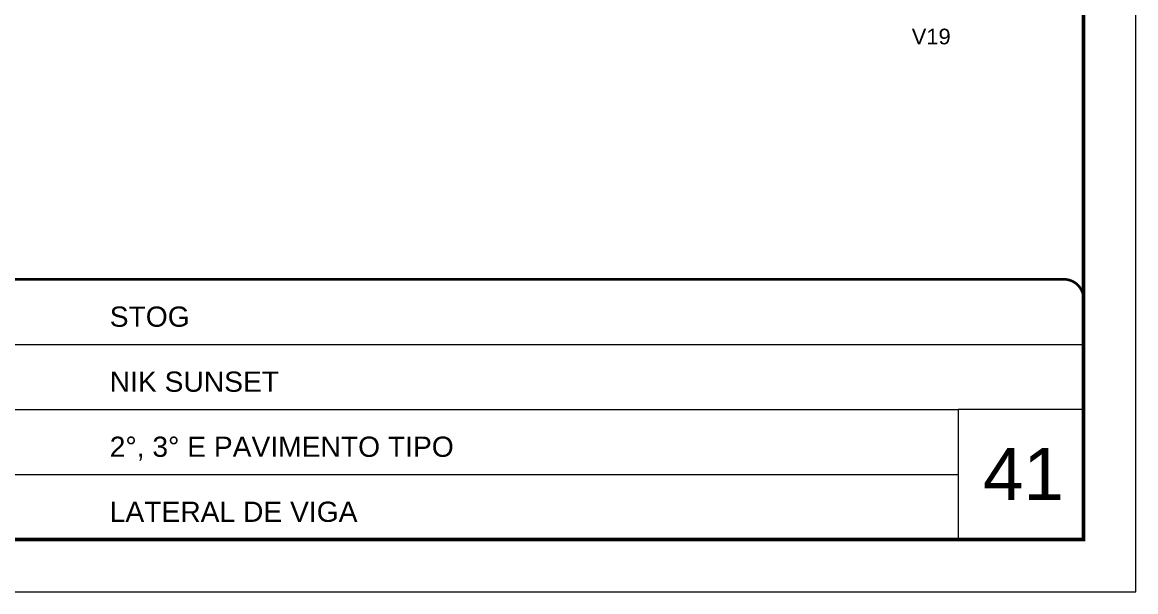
# Model space of a CAD drawing. Extents: x -10448 to -1189, y -11772 to 17235.
# Drawn here: x -9817 to -8963, y 4308 to 4745 of the extents above; entities that cross this region are included whole.
import ezdxf

# ---------------------------------------------------------------- set-up
doc = ezdxf.new("R2010")
doc.units = 0
doc.linetypes.add('CONTINUO', pattern=[0])
doc.linetypes.add('DASHED', pattern=[0.75, 0.5, -0.25])
doc.layers.add('5', color=5, linetype='Continuous')
for name, color, linetype, lineweight in [('CARIMBO', 255, 'Continuous', 9), ('Folhas', 255, 'Continuous', 9), ('SARRAFO DE PRESSAO', 251, 'DASHED', 9)]:
    doc.layers.add(name, color=color, linetype=linetype, lineweight=lineweight)
doc.styles.add('ARIAL', font='arial.ttf')
doc.styles.get("Standard").update_dxf_attribs({"font": 'arial.ttf'})

# ---------------------------------------------------------------- blocks, each defined once
blk = doc.blocks.new('9999999999')
at = {"color": 30, "linetype": 'CONTINUO'}
for p, q in [((98564.56, 34379.64), (99583.98, 34379.64)), ((98564.56, 34329.83), (99487.98, 34329.83)), ((99583.98, 34329.83), (99487.98, 34329.83)), ((99487.98, 34329.83), (99487.98, 34230.21)), ((98564.56, 34280.02), (99487.98, 34280.02))]:
    blk.add_line(p, q, dxfattribs=at)
at = {"color": 30, "linetype": 'CONTINUO', "const_width": 2}
blk.add_lwpolyline([(99583.98, 34230.21), (99583.98, 34414.45, 0.414214), (99568.98, 34429.45), (98228.98, 34429.45, 0.414214), (98213.98, 34414.45), (98213.98, 34245.21, 0.414214), (98228.98, 34230.21), (99583.98, 34230.21)], format="xyb", dxfattribs=at)
at = {"layer": 'Folhas'}
blk.add_lwpolyline([(98138.98, 34190.21), (99623.98, 34190.21), (99623.98, 35240.21), (98138.98, 35240.21)], close=True, dxfattribs=at)
at = {"layer": 'Folhas', "color": 30, "const_width": 3}
blk.add_lwpolyline([(98213.98, 34230.21), (99583.98, 34230.21), (99583.98, 35200.21), (98213.98, 35200.21)], close=True, dxfattribs=at)
at = {"color": 7, "linetype": 'Continuous', "ltscale": 5, "style": 'ARIAL'}
for s, height, p in [('STOG', 15.483, (98837.68, 34393.13)), ('NIK SUNSET', 15.483, (98837.68, 34343.32)), ('2°, 3° E PAVIMENTO TIPO', 15.4829, (98837.68, 34293.51)), ('LATERAL DE VIGA', 15.4829, (98837.68, 34243.7))]:
    blk.add_text(s, height=height, dxfattribs=at).set_placement(p)

msp = doc.modelspace()

# ---------------------------------------------------------------- block references
at = {"layer": 'SARRAFO DE PRESSAO', "color": 6, "linetype": 'ByBlock'}
msp.add_blockref('9999999999', (-108587.26, -29881.73), dxfattribs=at)

# ---------------------------------------------------------------- texts
at = {"layer": '5', "linetype": 'Continuous'}
msp.add_text('V19', height=12, rotation=0.00004, dxfattribs=at).set_placement((-9134.93, 4727.68))
at = {"layer": 'CARIMBO', "style": 'ARIAL'}
msp.add_text('41', height=40, dxfattribs=at).set_placement((-9080.42, 4378.62))

doc.saveas('drawing.dxf')
